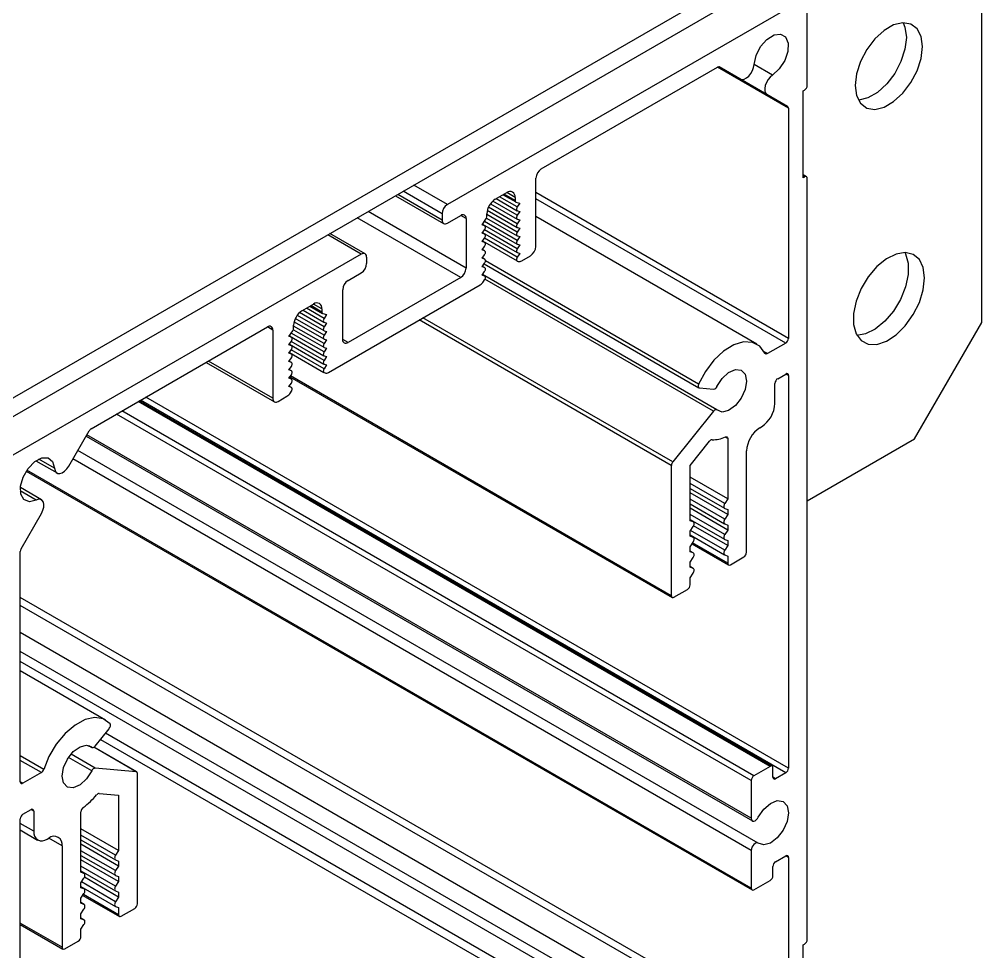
# Model space of a CAD drawing. Extents: x -0.1 to 12.3, y -8.6 to 0.1.
# Drawn here: x 3.074 to 5.608, y -6.749 to -4.293 of the extents above; entities that cross this region are included whole.
import ezdxf

# ---------------------------------------------------------------- set-up
doc = ezdxf.new("R2010")
doc.units = 0
doc.header["$LTSCALE"] = 0.5
doc.header["$MEASUREMENT"] = 0
doc.layers.add('Brackets', color=181, linetype='CONTINUOUS')
doc.layers.add('Housing', color=150, linetype='CONTINUOUS')

msp = doc.modelspace()

# ---------------------------------------------------------------- linework, layer by layer
at = {"layer": 'Brackets', "linetype": 'Continuous', "lineweight": 25, "transparency": 16777216}
for p, q in [((2.9339, -5.362), (5.0651, -4.1316)), ((2.9339, -5.4108), (5.0651, -4.1805)), ((5.608, -5.0919), (5.608, -4.1732)), ((5.4312, -5.398), (5.608, -5.0919)), ((5.1485, -5.5612), (5.4312, -5.398))]:
    msp.add_line(p, q, dxfattribs=at)
at = {"layer": 'Brackets', "linetype": 'Continuous', "lineweight": 25, "transparency": 16777216, "flags": 128}
for points in [[(5.4518, -4.3655), (5.4482, -4.3388), (5.4377, -4.3184), (5.4212, -4.306), (5.4001, -4.3025), (5.3759, -4.3083), (5.3508, -4.3228), (5.3266, -4.3449), (5.3055, -4.3728), (5.289, -4.4043), (5.2786, -4.4368), (5.275, -4.4676), (5.2786, -4.4943), (5.289, -4.5147), (5.3055, -4.5271), (5.3266, -4.5306), (5.3508, -4.5248), (5.3759, -4.5103), (5.4001, -4.4882), (5.4212, -4.4603), (5.4377, -4.4288), (5.4482, -4.3963), (5.4518, -4.3655)], [(5.401, -4.3025), (5.4059, -4.3144), (5.4095, -4.3411), (5.4059, -4.3719), (5.3954, -4.4044), (5.379, -4.4359), (5.3578, -4.4638), (5.3337, -4.4859), (5.3085, -4.5004), (5.2844, -4.5062), (5.2834, -4.5062)], [(5.4574, -4.9747), (5.4539, -4.9474), (5.4437, -4.9261), (5.4276, -4.9125), (5.4066, -4.9076), (5.3825, -4.9116), (5.3569, -4.9243), (5.3319, -4.9448), (5.3091, -4.9715), (5.2904, -5.0025), (5.2771, -5.0355), (5.2702, -5.068), (5.2702, -5.0975), (5.2771, -5.122), (5.2904, -5.1396), (5.3091, -5.149), (5.3319, -5.1495), (5.3569, -5.141), (5.3825, -5.1242), (5.4066, -5.1004), (5.4276, -5.0713), (5.4437, -5.039), (5.4539, -5.006), (5.4574, -4.9747)], [(5.4053, -4.9075), (5.4073, -4.9115), (5.4142, -4.936), (5.4142, -4.9655), (5.4073, -4.998), (5.394, -5.031), (5.3753, -5.062), (5.3526, -5.0887), (5.3275, -5.1092), (5.3019, -5.1219), (5.2792, -5.126)]]:
    msp.add_lwpolyline(points, dxfattribs=at)
at = {"layer": 'Housing', "linetype": 'Continuous', "lineweight": 25, "transparency": 16777216}
for p, q in [((5.1415, -4.2384), (4.2012, -4.7812)), ((5.1485, -4.4679), (5.1485, -4.2425)), ((4.4483, -4.6876), (4.9123, -4.4197)), ((5.0991, -4.5275), (4.9123, -4.4197)), ((5.097, -4.5229), (4.9169, -4.419)), ((5.043, -4.4918), (4.917, -4.419)), ((4.9713, -4.4503), (4.9171, -4.4191)), ((4.9173, -4.4192), (4.9713, -4.4503)), ((5.057, -4.4406), (5.0087, -4.4127)), ((5.1379, -4.4822), (5.1415, -4.4801)), ((5.1379, -4.7108), (5.1379, -4.4822)), ((5.043, -4.4918), (5.097, -4.5229)), ((5.0991, -4.5275), (5.0991, -5.1338)), ((4.4341, -4.8917), (4.4341, -4.7121)), ((5.1465, -4.7083), (5.1379, -4.7033)), ((5.1415, -4.7088), (5.1379, -4.7067)), ((5.1415, -4.7088), (5.1379, -4.7108)), ((5.1485, -6.717), (5.1485, -4.7128)), ((4.2012, -4.7812), (4.1129, -4.7302)), ((4.0646, -4.7581), (4.1912, -4.8312)), ((4.1871, -4.822), (4.0704, -4.7547)), ((4.1871, -4.8057), (4.0846, -4.7465)), ((4.327, -4.7675), (4.3575, -4.7499)), ((4.3852, -4.7877), (4.3386, -4.7608)), ((4.3481, -4.7553), (4.3811, -4.7744)), ((4.3794, -4.7707), (4.3504, -4.754)), ((4.3794, -4.7625), (4.3575, -4.7499)), ((4.3794, -4.7625), (4.3794, -4.7707)), ((5.0991, -5.1338), (4.4341, -4.7499)), ((4.3852, -4.8318), (4.3093, -4.788)), ((4.3146, -4.779), (4.3848, -4.8196)), ((4.3852, -4.8097), (4.3205, -4.7724)), ((4.3299, -4.7658), (4.3848, -4.7975)), ((4.3817, -4.7746), (4.3917, -4.7776)), ((4.3917, -4.7776), (4.3852, -4.7877)), ((5.092, -5.146), (4.4341, -4.7662)), ((4.2503, -4.9489), (3.9922, -4.7999)), ((4.1871, -4.8057), (4.1871, -4.822)), ((4.2012, -4.8302), (4.2362, -4.81)), ((4.2503, -4.8182), (4.2362, -4.81)), ((4.305, -4.8136), (4.305, -4.8055)), ((4.3852, -4.8538), (4.305, -4.8076)), ((4.3063, -4.7963), (4.3848, -4.8416)), ((4.3917, -4.7996), (4.3852, -4.8097)), ((4.3854, -4.7978), (4.3917, -4.7996)), ((5.016, -5.149), (4.4341, -4.8131)), ((4.2362, -4.9734), (3.9639, -4.8162)), ((4.2503, -4.8182), (4.2503, -4.9489)), ((4.2927, -4.8347), (4.3028, -4.8202)), ((4.2993, -4.8373), (4.2927, -4.8347)), ((4.2996, -4.8375), (4.2933, -4.8338)), ((4.2993, -4.8373), (4.2933, -4.8339)), ((4.2938, -4.8332), (4.3848, -4.8857)), ((4.3852, -4.8759), (4.2988, -4.826)), ((4.3043, -4.8172), (4.3848, -4.8637)), ((4.3917, -4.8217), (4.3852, -4.8318)), ((4.3854, -4.8198), (4.3917, -4.8217)), ((3.9745, -4.9121), (3.8861, -4.8611)), ((3.9845, -4.9111), (3.892, -4.8577)), ((4.2927, -4.8568), (4.299, -4.8476)), ((4.2993, -4.8593), (4.2927, -4.8568)), ((4.2996, -4.8595), (4.2933, -4.8559)), ((4.2993, -4.8593), (4.2933, -4.8559)), ((4.2938, -4.8552), (4.3848, -4.9078)), ((4.3852, -4.8979), (4.2988, -4.848)), ((4.3917, -4.8437), (4.3852, -4.8538)), ((4.3854, -4.8419), (4.3917, -4.8437)), ((4.3854, -4.8639), (4.3917, -4.8658)), ((4.2927, -4.8788), (4.299, -4.8697)), ((4.2993, -4.8814), (4.2927, -4.8788)), ((4.2996, -4.8816), (4.2933, -4.8779)), ((4.2993, -4.8814), (4.2933, -4.878)), ((4.2938, -4.8773), (4.3848, -4.9298)), ((4.3852, -4.92), (4.2988, -4.8701)), ((4.3917, -4.8658), (4.3852, -4.8759)), ((4.3917, -4.8878), (4.3852, -4.8979)), ((4.3854, -4.886), (4.3917, -4.8878)), ((3.9745, -4.9121), (3.0343, -5.4549)), ((4.2927, -4.9009), (4.299, -4.8917)), ((4.2993, -4.9034), (4.2927, -4.9009)), ((4.2927, -4.9229), (4.299, -4.9138)), ((4.2996, -4.9036), (4.2933, -4.9)), ((4.2993, -4.9034), (4.2933, -4.9)), ((4.3917, -4.9099), (4.3852, -4.92)), ((4.3854, -4.908), (4.3917, -4.9099)), ((3.9887, -4.9366), (3.9887, -4.9203)), ((4.2993, -4.9255), (4.2927, -4.9229)), ((4.2927, -4.945), (4.299, -4.9358)), ((4.2996, -4.9257), (4.2933, -4.922)), ((4.2993, -4.9255), (4.2933, -4.922)), ((4.2979, -4.9374), (4.8635, -5.2639)), ((4.8627, -5.254), (4.3013, -4.9299)), ((4.3852, -4.93), (4.3878, -4.931)), ((4.3969, -4.9296), (4.42, -4.9162)), ((3.9396, -4.9812), (3.9745, -4.9611)), ((4.2993, -4.9475), (4.2927, -4.945)), ((4.2927, -4.967), (4.299, -4.9579)), ((4.2996, -4.9477), (4.2933, -4.9441)), ((4.2993, -4.9475), (4.2933, -4.9441)), ((4.2996, -4.9697), (4.2933, -4.9661)), ((4.2993, -4.9696), (4.2933, -4.9661)), ((4.9104, -5.3218), (4.2936, -4.9658)), ((4.2362, -4.9734), (3.9396, -5.1445)), ((4.2993, -4.9696), (4.2927, -4.967)), ((4.2967, -4.9836), (4.2993, -4.9796)), ((4.9019, -5.3255), (4.3001, -4.9781)), ((3.8882, -5.2232), (4.2876, -4.9927)), ((3.9255, -5.1364), (3.9255, -5.0057)), ((3.8765, -5.1034), (3.8118, -5.066)), ((3.8183, -5.0612), (3.8488, -5.0435)), ((3.8212, -5.0595), (3.8761, -5.0912)), ((3.8765, -5.0813), (3.8299, -5.0544)), ((3.8394, -5.049), (3.8724, -5.068)), ((3.8707, -5.0644), (3.8417, -5.0476)), ((3.8707, -5.0562), (3.8488, -5.0435)), ((3.8707, -5.0562), (3.8707, -5.0644)), ((3.7976, -5.0899), (3.8761, -5.1353)), ((3.8765, -5.1254), (3.8006, -5.0816)), ((3.8059, -5.0727), (3.8761, -5.1132)), ((3.873, -5.0683), (3.883, -5.0712)), ((3.883, -5.0712), (3.8765, -5.0813)), ((3.883, -5.0933), (3.8765, -5.1034)), ((3.8767, -5.0914), (3.883, -5.0933)), ((4.7907, -5.4685), (4.1271, -5.0853)), ((4.7943, -5.4593), (4.1367, -5.0797)), ((3.2634, -5.3716), (3.7275, -5.1037)), ((3.7416, -5.1119), (3.7275, -5.1037)), ((3.7416, -5.1119), (3.7416, -5.2915)), ((3.7841, -5.1284), (3.7941, -5.1138)), ((3.7957, -5.1109), (3.8761, -5.1573)), ((3.7964, -5.1073), (3.7964, -5.0991)), ((3.8765, -5.1475), (3.7964, -5.1012)), ((3.883, -5.1153), (3.8765, -5.1254)), ((3.8767, -5.1135), (3.883, -5.1153)), ((3.7906, -5.1309), (3.7841, -5.1284)), ((3.7841, -5.1504), (3.7904, -5.1413)), ((3.791, -5.1311), (3.7847, -5.1275)), ((3.7906, -5.1309), (3.7847, -5.1275)), ((3.7851, -5.1268), (3.8761, -5.1794)), ((3.8765, -5.1695), (3.7901, -5.1196)), ((3.8765, -5.1916), (3.7901, -5.1417)), ((3.883, -5.1374), (3.8765, -5.1475)), ((3.8767, -5.1355), (3.883, -5.1374)), ((3.9396, -5.1445), (3.9255, -5.1364)), ((3.7906, -5.153), (3.7841, -5.1504)), ((3.7841, -5.1725), (3.7904, -5.1633)), ((3.791, -5.1532), (3.7847, -5.1495)), ((3.7906, -5.153), (3.7847, -5.1496)), ((3.7851, -5.1489), (3.8761, -5.2014)), ((3.8765, -5.2136), (3.7901, -5.1637)), ((3.883, -5.1594), (3.8765, -5.1695)), ((3.8767, -5.1576), (3.883, -5.1594)), ((5.0436, -5.1739), (5.0352, -5.1691)), ((5.092, -5.146), (5.0436, -5.1739)), ((3.7416, -5.2915), (3.5719, -5.1935)), ((3.7906, -5.175), (3.7841, -5.1725)), ((3.7841, -5.1945), (3.7904, -5.1854)), ((3.7906, -5.1971), (3.7841, -5.1945)), ((3.791, -5.1752), (3.7847, -5.1716)), ((3.7906, -5.175), (3.7847, -5.1716)), ((3.791, -5.1973), (3.7847, -5.1936)), ((3.7906, -5.1971), (3.7847, -5.1937)), ((3.7851, -5.1709), (3.8761, -5.2235)), ((3.883, -5.1815), (3.8765, -5.1916)), ((3.8767, -5.1796), (3.883, -5.1815)), ((3.566, -5.1969), (3.7458, -5.3007)), ((3.7841, -5.2166), (3.7904, -5.2074)), ((3.7906, -5.2191), (3.7841, -5.2166)), ((3.791, -5.2193), (3.7847, -5.2157)), ((3.7906, -5.2191), (3.7847, -5.2157)), ((3.883, -5.2035), (3.8765, -5.2136)), ((3.8767, -5.2017), (3.883, -5.2035)), ((3.7841, -5.2386), (3.7904, -5.2295)), ((3.7906, -5.2412), (3.7841, -5.2386)), ((3.791, -5.2414), (3.7847, -5.2377)), ((3.7906, -5.2412), (3.7847, -5.2377)), ((3.7865, -5.2351), (4.7928, -5.816)), ((4.7907, -5.8115), (3.7882, -5.2327)), ((3.8765, -5.2236), (3.8791, -5.2247)), ((5.0708, -5.2399), (5.0921, -5.2276)), ((5.0992, -5.2317), (5.0921, -5.2276)), ((5.0992, -5.2317), (5.0992, -6.2656)), ((3.7841, -5.2607), (3.7904, -5.2515)), ((3.7906, -5.2632), (3.7841, -5.2607)), ((3.791, -5.2634), (3.7847, -5.2598)), ((3.7906, -5.2632), (3.7847, -5.2598)), ((4.865, -5.2644), (4.9019, -5.2677)), ((5.0637, -5.3052), (5.0637, -5.2522)), ((5.0992, -6.2656), (3.407, -5.2887)), ((3.7558, -5.2997), (3.7789, -5.2863)), ((3.788, -5.2772), (3.7906, -5.2732)), ((5.0511, -6.2608), (3.3871, -5.3002)), ((5.0561, -6.2603), (3.39, -5.2985)), ((5.0921, -6.2778), (3.3929, -5.2969)), ((5.0011, -6.2978), (3.3301, -5.3331)), ((5.0082, -6.2855), (3.3442, -5.3249)), ((4.9019, -5.3255), (4.7943, -5.4593)), ((5.0241, -5.3689), (5.0283, -5.3665)), ((3.2045, -5.4703), (3.2584, -5.3769)), ((3.2499, -5.3916), (5.0042, -6.4044)), ((5.0011, -6.3975), (3.2521, -5.3878)), ((4.9392, -5.3978), (4.9321, -5.3937)), ((4.8402, -5.4682), (4.8912, -5.4048)), ((4.9392, -5.3978), (4.9392, -5.5567)), ((5.0192, -6.4629), (3.2283, -5.4291)), ((4.9887, -5.6972), (4.9887, -5.4302)), ((3.1177, -5.456), (3.1735, -5.4882)), ((3.1671, -5.4758), (3.1252, -5.4515)), ((5.0011, -6.4821), (3.2155, -5.4512)), ((4.7907, -5.4685), (4.7907, -5.8115)), ((4.8402, -5.6139), (4.8402, -5.4682)), ((3.0923, -5.4832), (5.0032, -6.5864)), ((5.0011, -6.5818), (3.0939, -5.4808)), ((4.9392, -5.5567), (4.8402, -5.4996)), ((4.9314, -5.5689), (4.8402, -5.5163)), ((3.1188, -5.5595), (3.0768, -5.5353)), ((3.1327, -5.5588), (3.0769, -5.5266)), ((4.8402, -5.5288), (4.9309, -5.5812)), ((4.9392, -5.5975), (4.8402, -5.5404)), ((4.9314, -5.6097), (4.8402, -5.5571)), ((4.8402, -5.5697), (4.9309, -5.622)), ((4.9392, -5.5567), (4.9314, -5.5689)), ((3.0787, -5.6881), (3.1327, -5.5946)), ((4.9392, -5.6384), (4.8402, -5.5812)), ((4.9314, -5.6505), (4.8402, -5.5979)), ((4.9314, -5.5814), (4.9392, -5.5845)), ((4.9392, -5.5975), (4.9314, -5.6097)), ((4.9392, -5.5845), (4.9392, -5.5975)), ((4.8402, -5.6105), (4.9309, -5.6628)), ((4.8486, -5.6172), (4.8402, -5.6124)), ((4.8481, -5.6169), (4.8402, -5.6124)), ((4.8481, -5.6169), (4.8402, -5.6139)), ((4.9314, -5.6222), (4.9392, -5.6253)), ((4.9392, -5.6253), (4.9392, -5.6384)), ((4.8402, -5.6416), (4.8481, -5.6295)), ((4.8402, -5.6547), (4.8402, -5.6416)), ((4.9314, -5.6914), (4.8416, -5.6395)), ((4.9392, -5.6792), (4.8493, -5.6273)), ((4.9392, -5.6384), (4.9314, -5.6505)), ((4.8402, -5.6513), (4.9309, -5.7037)), ((4.8486, -5.658), (4.8402, -5.6532)), ((4.8481, -5.6578), (4.8402, -5.6532)), ((4.8481, -5.6578), (4.8402, -5.6547)), ((4.8402, -5.6825), (4.8481, -5.6703)), ((4.8452, -5.6748), (4.9413, -5.7303)), ((4.9392, -5.7257), (4.8468, -5.6724)), ((4.9314, -5.6631), (4.9392, -5.6661)), ((4.9392, -5.6661), (4.9392, -5.6792)), ((3.0767, -6.3013), (3.0767, -5.6951)), ((4.8402, -5.6955), (4.8402, -5.6825)), ((4.8486, -5.6988), (4.8402, -5.694)), ((4.8481, -5.6986), (4.8402, -5.6941)), ((4.8481, -5.6986), (4.8402, -5.6955)), ((4.9392, -5.6792), (4.9314, -5.6914)), ((4.8402, -5.7233), (4.8481, -5.7111)), ((4.8402, -5.7363), (4.8402, -5.7233)), ((4.9314, -5.7039), (4.9392, -5.707)), ((4.9392, -5.707), (4.9392, -5.7257)), ((4.9463, -5.7298), (4.9817, -5.7094)), ((4.8486, -5.7396), (4.8402, -5.7348)), ((4.8481, -5.7394), (4.8402, -5.7349)), ((4.8481, -5.7394), (4.8402, -5.7363)), ((4.8402, -5.7641), (4.8481, -5.7519)), ((4.8402, -5.7829), (4.8402, -5.7641)), ((4.7978, -5.8155), (4.8332, -5.7951)), ((5.0006, -6.9266), (3.0767, -5.8159)), ((4.9816, -6.9365), (3.0767, -5.8368)), ((4.9701, -7.0016), (3.0767, -5.9085)), ((5.0076, -7.0727), (3.0767, -5.958)), ((5.0142, -7.1034), (3.0767, -5.9849)), ((3.3013, -6.1389), (3.0767, -6.0092)), ((3.2739, -6.2075), (3.3108, -6.1616)), ((5.0142, -7.1629), (3.3009, -6.1738)), ((3.257, -6.2063), (3.2653, -6.2111)), ((3.2648, -6.2107), (3.2573, -6.2064)), ((3.2879, -6.19), (5.0287, -7.1949)), ((3.1386, -6.2687), (3.0767, -6.2329)), ((3.2739, -6.2653), (3.2103, -6.2286)), ((3.3815, -6.2749), (3.2702, -6.2107)), ((3.383, -6.2754), (3.2706, -6.2105)), ((3.1322, -6.2774), (3.0767, -6.2454)), ((3.2648, -6.2726), (3.2037, -6.2374)), ((3.1322, -6.2774), (3.0837, -6.3054)), ((3.3815, -6.2749), (3.2739, -6.2653)), ((3.385, -6.623), (3.385, -6.28)), ((5.0511, -6.2608), (5.0082, -6.2855)), ((5.0582, -6.2893), (5.0582, -6.2649)), ((5.0921, -6.2778), (5.0652, -6.2934)), ((3.0837, -6.3054), (3.0767, -6.3013)), ((5.0011, -6.2978), (5.0011, -6.3975)), ((5.0652, -6.2934), (5.0582, -6.2893)), ((3.2846, -6.3323), (3.3355, -6.3368)), ((3.3355, -6.3368), (3.3355, -6.4825)), ((3.0837, -6.387), (3.105, -6.3747)), ((3.1121, -6.3788), (3.105, -6.3747)), ((3.1121, -6.3788), (3.1121, -6.4319)), ((3.2365, -6.5397), (3.2365, -6.3807)), ((3.0767, -7.4332), (3.0767, -6.3993)), ((3.1121, -6.4319), (3.0767, -6.4114)), ((3.0767, -6.4283), (3.1224, -6.4548)), ((3.3355, -6.4825), (3.2365, -6.4254)), ((3.1474, -6.4523), (3.1517, -6.4498)), ((3.187, -6.4703), (3.1517, -6.4498)), ((3.3277, -6.4947), (3.2365, -6.4421)), ((3.2365, -6.4546), (3.3272, -6.507)), ((3.187, -6.4703), (3.187, -6.7373)), ((3.3355, -6.5234), (3.2365, -6.4662)), ((3.3277, -6.5355), (3.2365, -6.4829)), ((3.3355, -6.4825), (3.3277, -6.4947)), ((5.0011, -6.4821), (5.0011, -6.5818)), ((3.2365, -6.4955), (3.3272, -6.5478)), ((3.3355, -6.5642), (3.2365, -6.507)), ((3.3277, -6.5072), (3.3355, -6.5103)), ((3.3355, -6.5103), (3.3355, -6.5234)), ((5.0652, -6.5122), (5.0921, -6.4967)), ((5.0992, -6.5008), (5.0921, -6.4967)), ((5.0992, -6.5008), (5.0992, -7.1056)), ((3.3277, -6.5763), (3.2365, -6.5237)), ((3.2365, -6.5363), (3.3272, -6.5886)), ((3.3355, -6.5234), (3.3277, -6.5355)), ((5.0582, -6.5489), (5.0582, -6.5244)), ((3.2449, -6.543), (3.2365, -6.5382)), ((3.2444, -6.5428), (3.2365, -6.5382)), ((3.2444, -6.5428), (3.2365, -6.5397)), ((3.2365, -6.5674), (3.2444, -6.5553)), ((3.3355, -6.605), (3.2456, -6.5531)), ((3.3277, -6.548), (3.3355, -6.5511)), ((3.3355, -6.5511), (3.3355, -6.5642)), ((5.0082, -6.5859), (5.0511, -6.5611)), ((3.2365, -6.5805), (3.2365, -6.5674)), ((3.2365, -6.5771), (3.3272, -6.6295)), ((3.2449, -6.5838), (3.2365, -6.579)), ((3.2444, -6.5836), (3.2365, -6.579)), ((3.2444, -6.5836), (3.2365, -6.5805)), ((3.3277, -6.6172), (3.2379, -6.5653)), ((3.3355, -6.5642), (3.3277, -6.5763)), ((3.2365, -6.6083), (3.2444, -6.5961)), ((3.2365, -6.6213), (3.2365, -6.6083)), ((3.2415, -6.6006), (3.3376, -6.6561)), ((3.3355, -6.6515), (3.2431, -6.5982)), ((3.3277, -6.5889), (3.3355, -6.5919)), ((3.3355, -6.605), (3.3277, -6.6172)), ((3.3355, -6.5919), (3.3355, -6.605)), ((3.2449, -6.6246), (3.2365, -6.6198)), ((3.2444, -6.6244), (3.2365, -6.6199)), ((3.2444, -6.6244), (3.2365, -6.6213)), ((3.2365, -6.6491), (3.2444, -6.6369)), ((3.3277, -6.6297), (3.3355, -6.6328)), ((3.3355, -6.6328), (3.3355, -6.6515)), ((3.3426, -6.6556), (3.378, -6.6352)), ((3.2365, -6.6622), (3.2365, -6.6491)), ((3.2449, -6.6655), (3.2365, -6.6607)), ((3.2444, -6.6652), (3.2365, -6.6607)), ((3.2444, -6.6652), (3.2365, -6.6622)), ((3.187, -6.7373), (3.0767, -6.6736)), ((3.0767, -6.6769), (3.1891, -6.7419)), ((3.2365, -6.6899), (3.2444, -6.6777)), ((3.2365, -6.7087), (3.2365, -6.6899)), ((3.1941, -6.7414), (3.2295, -6.7209)), ((5.1379, -6.7313), (5.1415, -6.7293)), ((5.1379, -6.96), (5.1379, -6.7313))]:
    msp.add_line(p, q, dxfattribs=at)
at = {"layer": 'Housing', "linetype": 'Continuous', "lineweight": 25, "transparency": 16777216, "flags": 128}
for points in [[(5.0087, -4.4127), (5.0138, -4.389), (5.0257, -4.3655), (5.0424, -4.3463), (5.0611, -4.3345), (5.0785, -4.3322), (5.0917, -4.3399), (5.0985, -4.3561), (5.0976, -4.3781), (5.0893, -4.4022), (5.0749, -4.4243), (5.057, -4.4406)], [(4.9713, -4.4503), (4.9763, -4.4518), (4.9821, -4.4509), (4.9884, -4.4478), (4.9945, -4.4428), (4.9999, -4.4362), (5.0043, -4.4285), (5.0073, -4.4205), (5.0087, -4.4127)], [(5.057, -4.4406), (5.0509, -4.4456), (5.0454, -4.4522), (5.041, -4.4599), (5.038, -4.4679), (5.0367, -4.4757), (5.0371, -4.4827), (5.0393, -4.4882), (5.043, -4.4918)], [(4.3852, -4.7877), (4.3843, -4.7893), (4.3837, -4.7909), (4.3833, -4.7925), (4.3832, -4.794), (4.3833, -4.7954), (4.3838, -4.7965), (4.3845, -4.7973), (4.3854, -4.7978)], [(4.3852, -4.8097), (4.3843, -4.8113), (4.3837, -4.8129), (4.3833, -4.8146), (4.3832, -4.8161), (4.3833, -4.8174), (4.3838, -4.8185), (4.3845, -4.8194), (4.3854, -4.8198)], [(4.299, -4.8476), (4.3, -4.8461), (4.3007, -4.8445), (4.3011, -4.8429), (4.3013, -4.8413), (4.3012, -4.8399), (4.3008, -4.8387), (4.3001, -4.8378), (4.2993, -4.8373)], [(4.3852, -4.8318), (4.3843, -4.8334), (4.3837, -4.835), (4.3833, -4.8366), (4.3832, -4.8381), (4.3833, -4.8395), (4.3838, -4.8406), (4.3845, -4.8414), (4.3854, -4.8419)], [(4.299, -4.8697), (4.3, -4.8682), (4.3007, -4.8665), (4.3011, -4.8649), (4.3013, -4.8633), (4.3012, -4.862), (4.3008, -4.8608), (4.3001, -4.8599), (4.2993, -4.8593)], [(4.3852, -4.8538), (4.3843, -4.8554), (4.3837, -4.857), (4.3833, -4.8587), (4.3832, -4.8602), (4.3833, -4.8615), (4.3838, -4.8626), (4.3845, -4.8634), (4.3854, -4.8639)], [(4.299, -4.8917), (4.3, -4.8902), (4.3007, -4.8886), (4.3011, -4.8869), (4.3013, -4.8854), (4.3012, -4.884), (4.3008, -4.8828), (4.3001, -4.8819), (4.2993, -4.8814)], [(4.3852, -4.8759), (4.3843, -4.8774), (4.3837, -4.8791), (4.3833, -4.8807), (4.3832, -4.8822), (4.3833, -4.8836), (4.3838, -4.8847), (4.3845, -4.8855), (4.3854, -4.886)], [(4.299, -4.9138), (4.3, -4.9122), (4.3007, -4.9106), (4.3011, -4.909), (4.3013, -4.9074), (4.3012, -4.906), (4.3008, -4.9049), (4.3001, -4.904), (4.2993, -4.9034)], [(4.3852, -4.8979), (4.3843, -4.8995), (4.3837, -4.9011), (4.3833, -4.9027), (4.3832, -4.9043), (4.3833, -4.9056), (4.3838, -4.9067), (4.3845, -4.9075), (4.3854, -4.908)], [(4.299, -4.9358), (4.3, -4.9343), (4.3007, -4.9327), (4.3011, -4.931), (4.3013, -4.9295), (4.3012, -4.9281), (4.3008, -4.9269), (4.3001, -4.926), (4.2993, -4.9255)], [(4.3852, -4.92), (4.3843, -4.9215), (4.3837, -4.9231), (4.3833, -4.9247), (4.3832, -4.9261), (4.3833, -4.9275), (4.3837, -4.9286), (4.3843, -4.9294), (4.3852, -4.93)], [(4.299, -4.9579), (4.3, -4.9563), (4.3007, -4.9547), (4.3011, -4.9531), (4.3013, -4.9515), (4.3012, -4.9501), (4.3008, -4.949), (4.3001, -4.9481), (4.2993, -4.9475)], [(4.2993, -4.9796), (4.3001, -4.9781), (4.3008, -4.9765), (4.3012, -4.9749), (4.3013, -4.9734), (4.3012, -4.9721), (4.3008, -4.971), (4.3001, -4.9701), (4.2993, -4.9696)], [(3.8765, -5.0813), (3.8756, -5.0829), (3.875, -5.0845), (3.8746, -5.0862), (3.8745, -5.0877), (3.8747, -5.089), (3.8751, -5.0901), (3.8758, -5.091), (3.8767, -5.0914)], [(3.8765, -5.1034), (3.8756, -5.105), (3.875, -5.1066), (3.8746, -5.1082), (3.8745, -5.1097), (3.8747, -5.1111), (3.8751, -5.1122), (3.8758, -5.113), (3.8767, -5.1135)], [(3.7904, -5.1413), (3.7913, -5.1398), (3.792, -5.1381), (3.7924, -5.1365), (3.7926, -5.135), (3.7925, -5.1336), (3.7921, -5.1324), (3.7915, -5.1315), (3.7906, -5.1309)], [(3.8765, -5.1254), (3.8756, -5.127), (3.875, -5.1286), (3.8746, -5.1303), (3.8745, -5.1318), (3.8747, -5.1331), (3.8751, -5.1342), (3.8758, -5.1351), (3.8767, -5.1355)], [(5.0371, -5.1727), (5.0234, -5.1543), (5.0042, -5.1442), (4.9808, -5.143), (4.9549, -5.151), (4.9283, -5.1675), (4.9029, -5.1913), (4.8805, -5.2209), (4.8627, -5.254)], [(3.7904, -5.1633), (3.7913, -5.1618), (3.792, -5.1602), (3.7924, -5.1586), (3.7926, -5.157), (3.7925, -5.1556), (3.7921, -5.1544), (3.7915, -5.1535), (3.7906, -5.153)], [(3.8765, -5.1475), (3.8756, -5.1491), (3.875, -5.1507), (3.8746, -5.1523), (3.8745, -5.1538), (3.8747, -5.1552), (3.8751, -5.1563), (3.8758, -5.1571), (3.8767, -5.1576)], [(3.7904, -5.1854), (3.7913, -5.1839), (3.792, -5.1822), (3.7924, -5.1806), (3.7926, -5.179), (3.7925, -5.1777), (3.7921, -5.1765), (3.7915, -5.1756), (3.7906, -5.175)], [(3.8765, -5.1695), (3.8756, -5.1711), (3.875, -5.1727), (3.8746, -5.1744), (3.8745, -5.1759), (3.8747, -5.1772), (3.8751, -5.1783), (3.8758, -5.1791), (3.8767, -5.1796)], [(3.8765, -5.1916), (3.8756, -5.1931), (3.875, -5.1948), (3.8746, -5.1964), (3.8745, -5.1979), (3.8747, -5.1993), (3.8751, -5.2004), (3.8758, -5.2012), (3.8767, -5.2017)], [(5.0436, -5.1739), (5.0426, -5.1744), (5.0416, -5.1748), (5.0406, -5.1749), (5.0397, -5.1748), (5.0389, -5.1746), (5.0382, -5.1741), (5.0376, -5.1735), (5.0371, -5.1727)], [(3.7904, -5.2074), (3.7913, -5.2059), (3.792, -5.2043), (3.7924, -5.2026), (3.7926, -5.2011), (3.7925, -5.1997), (3.7921, -5.1985), (3.7915, -5.1976), (3.7906, -5.1971)], [(3.7904, -5.2295), (3.7913, -5.2279), (3.792, -5.2263), (3.7924, -5.2247), (3.7926, -5.2231), (3.7925, -5.2217), (3.7921, -5.2206), (3.7915, -5.2197), (3.7906, -5.2191)], [(3.8765, -5.2136), (3.8757, -5.2151), (3.875, -5.2167), (3.8746, -5.2183), (3.8745, -5.2198), (3.8746, -5.2211), (3.875, -5.2223), (3.8757, -5.2231), (3.8765, -5.2236)], [(4.911, -5.2604), (4.9246, -5.2392), (4.9417, -5.2235), (4.9594, -5.2159), (4.9747, -5.2176), (4.9851, -5.2284), (4.9887, -5.2464), (4.9851, -5.2687), (4.9747, -5.2914), (4.9594, -5.3108), (4.9417, -5.3236), (4.9246, -5.3277), (4.911, -5.3223)], [(3.7904, -5.2515), (3.7913, -5.25), (3.792, -5.2484), (3.7924, -5.2467), (3.7926, -5.2452), (3.7925, -5.2438), (3.7921, -5.2426), (3.7915, -5.2417), (3.7906, -5.2412)], [(3.7906, -5.2732), (3.7914, -5.2717), (3.7921, -5.2701), (3.7925, -5.2686), (3.7926, -5.2671), (3.7925, -5.2657), (3.7921, -5.2646), (3.7914, -5.2638), (3.7906, -5.2632)], [(4.8627, -5.254), (4.862, -5.2559), (4.8615, -5.2577), (4.8614, -5.2595), (4.8616, -5.261), (4.8621, -5.2624), (4.8628, -5.2634), (4.8638, -5.2641), (4.865, -5.2644)], [(4.911, -5.3223), (4.9101, -5.3217), (4.9091, -5.3214), (4.908, -5.3214), (4.9068, -5.3217), (4.9055, -5.3223), (4.9043, -5.3231), (4.903, -5.3242), (4.9019, -5.3255)], [(4.933, -5.3933), (4.9343, -5.3929), (4.9355, -5.3927), (4.9365, -5.3929), (4.9375, -5.3934), (4.9382, -5.3942), (4.9388, -5.3952), (4.9391, -5.3964), (4.9392, -5.3978)], [(3.1188, -5.5595), (3.1008, -5.5639), (3.0865, -5.5584), (3.0782, -5.5439), (3.0773, -5.5229), (3.0841, -5.4989), (3.0973, -5.476), (3.1147, -5.4582), (3.1333, -5.4484), (3.15, -5.4483), (3.162, -5.458), (3.1671, -5.4758)], [(3.1671, -5.4758), (3.1684, -5.482), (3.1714, -5.4866), (3.1758, -5.4892), (3.1813, -5.4895), (3.1874, -5.4875), (3.1936, -5.4834), (3.1995, -5.4775), (3.2045, -5.4703)], [(3.1327, -5.5946), (3.1365, -5.5866), (3.1387, -5.5786), (3.1391, -5.5712), (3.1378, -5.5649), (3.1348, -5.5603), (3.1304, -5.5578), (3.1249, -5.5575), (3.1188, -5.5595)], [(4.9314, -5.5689), (4.9303, -5.5708), (4.9295, -5.5728), (4.929, -5.5747), (4.9288, -5.5766), (4.929, -5.5783), (4.9295, -5.5797), (4.9303, -5.5807), (4.9314, -5.5814)], [(4.8481, -5.6295), (4.8492, -5.6276), (4.85, -5.6256), (4.8505, -5.6236), (4.8506, -5.6217), (4.8505, -5.6201), (4.85, -5.6187), (4.8492, -5.6176), (4.8481, -5.6169)], [(4.9314, -5.6097), (4.9303, -5.6116), (4.9295, -5.6136), (4.929, -5.6156), (4.9288, -5.6174), (4.929, -5.6191), (4.9295, -5.6205), (4.9303, -5.6216), (4.9314, -5.6222)], [(4.9314, -5.6505), (4.9303, -5.6524), (4.9295, -5.6544), (4.929, -5.6564), (4.9288, -5.6583), (4.929, -5.6599), (4.9295, -5.6613), (4.9303, -5.6624), (4.9314, -5.6631)], [(4.8481, -5.6703), (4.8492, -5.6684), (4.85, -5.6664), (4.8505, -5.6644), (4.8506, -5.6626), (4.8505, -5.6609), (4.85, -5.6595), (4.8492, -5.6584), (4.8481, -5.6578)], [(4.8481, -5.7111), (4.8492, -5.7092), (4.85, -5.7072), (4.8505, -5.7053), (4.8506, -5.7034), (4.8505, -5.7017), (4.85, -5.7003), (4.8492, -5.6993), (4.8481, -5.6986)], [(4.9314, -5.6914), (4.9303, -5.6933), (4.9295, -5.6952), (4.929, -5.6972), (4.9288, -5.6991), (4.929, -5.7008), (4.9295, -5.7022), (4.9303, -5.7032), (4.9314, -5.7039)], [(4.8481, -5.7519), (4.8492, -5.75), (4.85, -5.7481), (4.8505, -5.7461), (4.8506, -5.7442), (4.8505, -5.7426), (4.85, -5.7412), (4.8492, -5.7401), (4.8481, -5.7394)], [(3.3131, -6.1485), (3.2953, -6.136), (3.2729, -6.1323), (3.2475, -6.1378), (3.2209, -6.152), (3.195, -6.1739), (3.1716, -6.2021), (3.1523, -6.2345), (3.1386, -6.2687)], [(3.2648, -6.2726), (3.2511, -6.2938), (3.234, -6.3095), (3.2163, -6.3171), (3.201, -6.3154), (3.1907, -6.3046), (3.187, -6.2865), (3.1907, -6.2643), (3.201, -6.2415), (3.2163, -6.2221), (3.234, -6.2094), (3.2511, -6.2053), (3.2648, -6.2107)], [(3.2648, -6.2107), (3.2656, -6.2113), (3.2666, -6.2116), (3.2678, -6.2116), (3.269, -6.2113), (3.2702, -6.2107), (3.2715, -6.2099), (3.2727, -6.2088), (3.2739, -6.2075)], [(5.0198, -6.3948), (5.0342, -6.3737), (5.0518, -6.3583), (5.0698, -6.3512), (5.0852, -6.3535), (5.0955, -6.3647), (5.0992, -6.3832), (5.0955, -6.4058), (5.0852, -6.4291), (5.0698, -6.4491), (5.0518, -6.4627), (5.0342, -6.4677), (5.0198, -6.4633)], [(5.0011, -6.3975), (5.0016, -6.4009), (5.003, -6.4034), (5.0052, -6.4048), (5.008, -6.405), (5.0112, -6.4039), (5.0144, -6.4017), (5.0173, -6.3986), (5.0198, -6.3948)], [(5.0198, -6.4633), (5.0173, -6.4623), (5.0144, -6.4626), (5.0112, -6.464), (5.008, -6.4666), (5.0052, -6.47), (5.003, -6.474), (5.0016, -6.4781), (5.0011, -6.4821)], [(3.3277, -6.4947), (3.3266, -6.4966), (3.3258, -6.4986), (3.3253, -6.5005), (3.3251, -6.5024), (3.3253, -6.5041), (3.3258, -6.5055), (3.3266, -6.5065), (3.3277, -6.5072)], [(3.3277, -6.5355), (3.3266, -6.5374), (3.3258, -6.5394), (3.3253, -6.5414), (3.3251, -6.5432), (3.3253, -6.5449), (3.3258, -6.5463), (3.3266, -6.5474), (3.3277, -6.548)], [(3.2444, -6.5553), (3.2455, -6.5534), (3.2463, -6.5514), (3.2468, -6.5494), (3.2469, -6.5476), (3.2468, -6.5459), (3.2463, -6.5445), (3.2455, -6.5434), (3.2444, -6.5428)], [(3.2444, -6.5961), (3.2455, -6.5942), (3.2463, -6.5922), (3.2468, -6.5902), (3.2469, -6.5884), (3.2468, -6.5867), (3.2463, -6.5853), (3.2455, -6.5843), (3.2444, -6.5836)], [(3.3277, -6.5763), (3.3266, -6.5782), (3.3258, -6.5802), (3.3253, -6.5822), (3.3251, -6.5841), (3.3253, -6.5857), (3.3258, -6.5871), (3.3266, -6.5882), (3.3277, -6.5889)], [(3.2444, -6.6369), (3.2455, -6.635), (3.2463, -6.633), (3.2468, -6.6311), (3.2469, -6.6292), (3.2468, -6.6275), (3.2463, -6.6261), (3.2455, -6.6251), (3.2444, -6.6244)], [(3.3277, -6.6172), (3.3266, -6.6191), (3.3258, -6.6211), (3.3253, -6.623), (3.3251, -6.6249), (3.3253, -6.6266), (3.3258, -6.628), (3.3266, -6.629), (3.3277, -6.6297)], [(3.2444, -6.6777), (3.2455, -6.6758), (3.2463, -6.6739), (3.2468, -6.6719), (3.2469, -6.67), (3.2468, -6.6684), (3.2463, -6.667), (3.2455, -6.6659), (3.2444, -6.6652)]]:
    msp.add_lwpolyline(points, dxfattribs=at)
at = {"layer": 'Housing', "linetype": 'Continuous', "lineweight": 25, "transparency": 16777216}
for centre, radius, start, end in [((4.9153, -4.4238), 0.00503, 65.6861, 125.6182), ((5.1332, -4.4672), 0.0154, 302.6055, 357.3945), ((5.0941, -4.527), 0.00503, 354.3796, 54.3019), ((4.4649, -4.7135), 0.0307, 122.6055, 177.3945), ((5.1442, -4.7121), 0.00437, 350.786, 129.2033), ((4.366, -4.7604), 0.0135, 350.786, 129.2033), ((4.2178, -4.8071), 0.0307, 122.6055, 177.3945), ((4.3526, -4.8076), 0.0476, 122.6055, 177.3945), ((4.3831, -4.7712), 0.00371, 172.3583, 247.4487), ((4.2417, -4.8168), 0.00873, 350.786, 129.2033), ((4.2931, -4.8132), 0.012, 324.2235, 357.6444), ((4.1957, -4.8234), 0.00873, 170.786, 309.2033), ((3.98, -4.9189), 0.00873, 350.786, 129.2033), ((4.4034, -4.8903), 0.0307, 302.6055, 357.3945), ((3.958, -4.9352), 0.0307, 302.6055, 357.3945), ((4.3908, -4.9207), 0.0107, 253.4387, 304.4039), ((4.2196, -4.9475), 0.0307, 302.6055, 357.3945), ((3.9562, -5.0071), 0.0307, 122.6055, 177.3945), ((4.2729, -4.9688), 0.028, 301.6789, 328.1842), ((3.8574, -5.054), 0.0135, 350.7858, 129.2033), ((3.844, -5.1013), 0.0476, 122.6055, 177.3943), ((3.8744, -5.0649), 0.00371, 172.3582, 247.4487), ((3.733, -5.1105), 0.00873, 350.786, 129.2033), ((3.7844, -5.1068), 0.012, 324.2236, 357.6442), ((3.9341, -5.1378), 0.00873, 170.786, 309.2033), ((5.0837, -5.1331), 0.0154, 302.6055, 357.3945), ((3.8822, -5.2144), 0.0107, 253.4385, 304.404), ((5.079, -5.2529), 0.0154, 122.6055, 177.3945), ((5.0949, -5.231), 0.00437, 350.786, 129.2033), ((4.9005, -5.2565), 0.0112, 277.4017, 340.0111), ((3.7502, -5.2929), 0.00873, 170.786, 309.2033), ((3.7642, -5.2625), 0.028, 301.6788, 328.1834), ((4.9869, -5.3017), 0.0768, 302.6055, 357.3945), ((3.2711, -5.3838), 0.0144, 121.9547, 151.1444), ((5.0655, -5.4337), 0.0768, 122.6055, 177.3945), ((4.8993, -5.3203), 0.0804, 269.1093, 294.7902), ((4.899, -5.41), 0.00936, 95.5025, 146.1021), ((4.8061, -5.4692), 0.0153, 140.2279, 177.3607), ((3.0911, -5.6956), 0.0144, 148.8563, 178.0435), ((4.9734, -5.6965), 0.0154, 302.6055, 357.3945), ((4.9436, -5.7264), 0.00437, 170.786, 309.2033), ((4.8249, -5.7822), 0.0154, 302.6055, 357.3945), ((4.7951, -5.8122), 0.00437, 170.786, 309.2033), ((3.3029, -6.1534), 0.0113, 314.2665, 25.6668), ((3.1237, -6.2643), 0.0156, 302.8306, 343.5733), ((3.2753, -6.2764), 0.0112, 97.4017, 160.0111), ((3.3807, -6.2793), 0.0044, 350.7481, 79.4532), ((5.0538, -6.2642), 0.00437, 350.786, 129.2033), ((5.0838, -6.2649), 0.0154, 302.6055, 357.3945), ((3.081, -6.302), 0.00437, 170.786, 309.2033), ((5.0165, -6.2985), 0.0154, 122.6055, 177.3945), ((5.0625, -6.29), 0.00437, 170.786, 309.2033), ((3.285, -6.3412), 0.00894, 93.0592, 145.2989), ((3.1283, -6.2127), 0.1937, 306.1966, 320.4388), ((3.1078, -6.3781), 0.00437, 350.786, 129.2033), ((3.2521, -6.3815), 0.0156, 126.9071, 177.146), ((3.092, -6.4), 0.0154, 122.6055, 177.3945), ((3.1336, -6.4354), 0.0218, 170.786, 309.2033), ((3.1655, -6.4668), 0.0218, 350.786, 129.2033), ((5.0735, -6.5251), 0.0154, 122.6055, 177.3945), ((5.0949, -6.5001), 0.00437, 350.786, 129.2033), ((5.0428, -6.5482), 0.0154, 302.6055, 357.3945), ((5.0054, -6.5825), 0.00437, 170.786, 309.2033), ((3.3697, -6.6223), 0.0154, 302.6055, 357.3945), ((3.3398, -6.6522), 0.00437, 170.786, 309.2033), ((3.2212, -6.708), 0.0154, 302.6055, 357.3945), ((3.1913, -6.738), 0.00437, 170.786, 309.2033), ((5.1332, -6.7163), 0.0154, 302.6055, 357.3945)]:
    msp.add_arc(centre, radius, start, end, dxfattribs=at)

doc.saveas('drawing.dxf')
